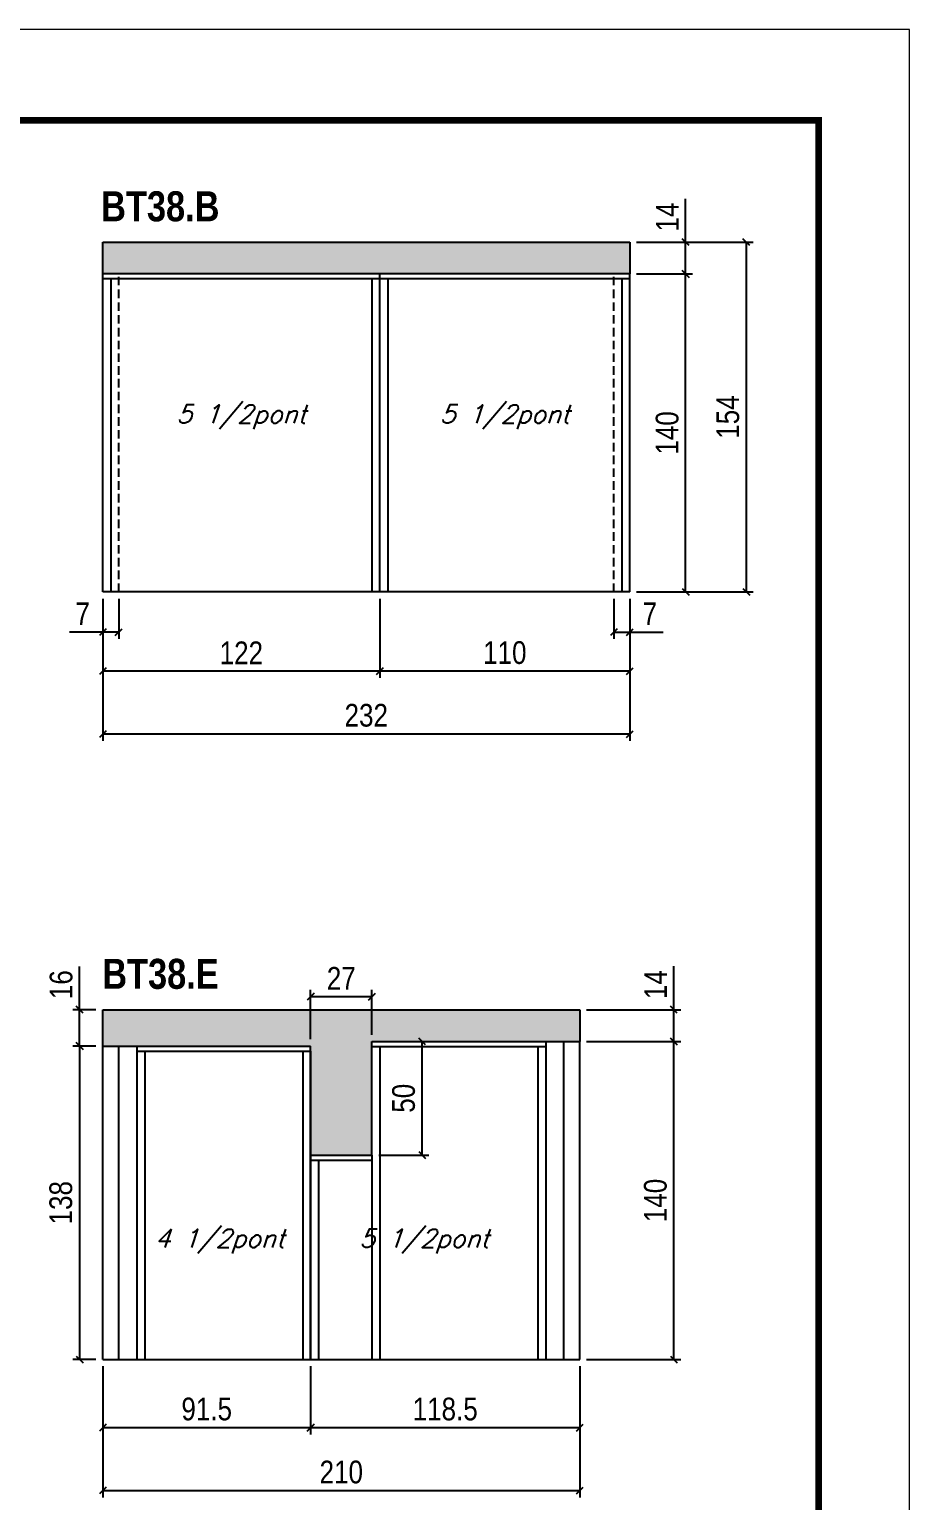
# Model space of a CAD drawing. Extents: x 3309 to 9590, y -2522 to 14608.
# Drawn here: x 9202 to 9590, y 5920 to 6568 of the extents above; entities that cross this region are included whole.
import ezdxf

# ---------------------------------------------------------------- set-up
doc = ezdxf.new("R2010")
doc.units = 0
doc.linetypes.add('DASHED', pattern=[0.75, 0.5, -0.25])
doc.linetypes.add('HIDDEN', pattern=[0.375, 0.25, -0.125])
for name, color, linetype in [('COTA', 241, 'Continuous'), ('NOMENCLATURA', 7, 'Continuous'), ('Painéis', 200, 'Continuous'), ('SARR_2.2x7', 40, 'Continuous'), ('SARR_3.5x7', 81, 'Continuous'), ('texto', 7, 'Continuous')]:
    doc.layers.add(name, color=color, linetype=linetype)
doc.layers.add('Folhas', color=255, linetype='Continuous', lineweight=9)
doc.layers.add('SARRAFO DE PRESSAO', color=251, linetype='DASHED', lineweight=9)
doc.styles.add('COTA TECNICA', font='techl___.ttf', dxfattribs={"height": 10})
doc.styles.add('Romans', font='romans.shx')
doc.styles.add('TECNICA', font='techb___.ttf', dxfattribs={"height": 10})
doc.dimstyles.new('PAINEL', dxfattribs={"dimtxt": 10, "dimasz": 3, "dimexe": 3, "dimexo": 3, "dimgap": 3, "dimtad": 1, "dimdec": 1, "dimzin": 12, "dimdsep": 46, "dimtxsty": 'COTA TECNICA', "dimblk1": 'OBLIQUE', "dimblk2": 'OBLIQUE', "dimsah": 1, "dimcen": 0.9, "dimclrd": 4, "dimclre": 4, "dimclrt": 240, "dimadec": 1, "dimazin": 3, "dimtfac": 1, "dimtdec": 1, "dimtmove": 0, "dimatfit": 3, "dimfxl": 1, "dimtolj": 1, "dimtzin": 12, "dimarcsym": 0})

# ---------------------------------------------------------------- blocks, each defined once
blk = doc.blocks.new('9999999999')
at = {"layer": 'Folhas'}
blk.add_lwpolyline([(98138.98, 34190.21), (99623.98, 34190.21), (99623.98, 35240.21), (98138.98, 35240.21)], close=True, dxfattribs=at)
at = {"layer": 'Folhas', "color": 30, "const_width": 3}
blk.add_lwpolyline([(98213.98, 34230.21), (99583.98, 34230.21), (99583.98, 35200.21), (98213.98, 35200.21)], close=True, dxfattribs=at)
blk = doc.blocks.new('_Oblique')
at = {"color": 0, "linetype": 'ByBlock', "lineweight": -2}
blk.add_line((-0.5, -0.5), (0.5, 0.5), dxfattribs=at)
blk = doc.blocks.new('*D1048')
at = {"layer": 'COTA', "color": 4, "linetype": 'ByBlock', "lineweight": -2, "transparency": 16777216}
for p, q in [((9356.67, 6317.17), (9356.67, 6282.29)), ((9466.67, 6317.17), (9466.67, 6282.29)), ((9466.67, 6285.29), (9356.67, 6285.29))]:
    blk.add_line(p, q, dxfattribs=at)
at = {"layer": 'Defpoints', "color": 0, "linetype": 'ByBlock', "transparency": 16777216}
for p in [(9356.67, 6320.17), (9466.67, 6320.17), (9356.67, 6285.29)]:
    blk.add_point(p, dxfattribs=at)
at = {"layer": 'COTA', "color": 4, "linetype": 'ByBlock', "lineweight": -2, "transparency": 16777216, "xscale": 3, "yscale": 3, "zscale": 3, "rotation": 180}
blk.add_blockref('_Oblique', (9356.67, 6285.29), dxfattribs=at)
at = {"layer": 'COTA', "color": 4, "linetype": 'ByBlock', "lineweight": -2, "transparency": 16777216, "xscale": 3, "yscale": 3, "zscale": 3}
blk.add_blockref('_Oblique', (9466.67, 6285.29), dxfattribs=at)
at = {"layer": 'COTA', "color": 240, "linetype": 'ByBlock', "transparency": 16777216, "insert": (9411.67, 6293.39), "char_height": 10, "attachment_point": 5, "style": 'COTA TECNICA'}
blk.add_mtext('\\A1;110', dxfattribs=at)
blk = doc.blocks.new('*D1049')
at = {"layer": 'COTA', "color": 4, "linetype": 'ByBlock', "lineweight": -2, "transparency": 16777216}
for p, q in [((9234.67, 6317.17), (9234.67, 6282.29)), ((9356.67, 6317.17), (9356.67, 6282.29)), ((9356.67, 6285.29), (9234.67, 6285.29))]:
    blk.add_line(p, q, dxfattribs=at)
at = {"layer": 'Defpoints', "color": 0, "linetype": 'ByBlock', "transparency": 16777216}
for p in [(9234.67, 6320.17), (9356.67, 6320.17), (9234.67, 6285.29)]:
    blk.add_point(p, dxfattribs=at)
at = {"layer": 'COTA', "color": 4, "linetype": 'ByBlock', "lineweight": -2, "transparency": 16777216, "xscale": 3, "yscale": 3, "zscale": 3, "rotation": 180}
blk.add_blockref('_Oblique', (9234.67, 6285.29), dxfattribs=at)
at = {"layer": 'COTA', "color": 4, "linetype": 'ByBlock', "lineweight": -2, "transparency": 16777216, "xscale": 3, "yscale": 3, "zscale": 3}
blk.add_blockref('_Oblique', (9356.67, 6285.29), dxfattribs=at)
at = {"layer": 'COTA', "color": 240, "linetype": 'ByBlock', "transparency": 16777216, "insert": (9295.67, 6293.35), "char_height": 10, "attachment_point": 5, "style": 'COTA TECNICA'}
blk.add_mtext('\\A1;122', dxfattribs=at)
blk = doc.blocks.new('*D1050')
at = {"layer": 'COTA', "color": 4, "linetype": 'ByBlock', "lineweight": -2, "transparency": 16777216}
for p, q in [((9234.67, 6317.17), (9234.67, 6254.58)), ((9466.67, 6317.17), (9466.67, 6254.58)), ((9466.67, 6257.58), (9234.67, 6257.58))]:
    blk.add_line(p, q, dxfattribs=at)
at = {"layer": 'Defpoints', "color": 0, "linetype": 'ByBlock', "transparency": 16777216}
for p in [(9234.67, 6320.17), (9466.67, 6320.17), (9234.67, 6257.58)]:
    blk.add_point(p, dxfattribs=at)
at = {"layer": 'COTA', "color": 4, "linetype": 'ByBlock', "lineweight": -2, "transparency": 16777216, "xscale": 3, "yscale": 3, "zscale": 3, "rotation": 180}
blk.add_blockref('_Oblique', (9234.67, 6257.58), dxfattribs=at)
at = {"layer": 'COTA', "color": 4, "linetype": 'ByBlock', "lineweight": -2, "transparency": 16777216, "xscale": 3, "yscale": 3, "zscale": 3}
blk.add_blockref('_Oblique', (9466.67, 6257.58), dxfattribs=at)
at = {"layer": 'COTA', "color": 240, "linetype": 'ByBlock', "transparency": 16777216, "insert": (9350.67, 6265.8), "char_height": 10, "attachment_point": 5, "style": 'COTA TECNICA'}
blk.add_mtext('\\A1;232', dxfattribs=at)
blk = doc.blocks.new('*D1051')
at = {"layer": 'COTA', "color": 4, "lineweight": -2, "transparency": 16777216}
for p, q in [((9469.67, 6460.17), (9494.28, 6460.17)), ((9491.28, 6320.17), (9491.28, 6460.17)), ((9469.67, 6320.17), (9494.28, 6320.17))]:
    blk.add_line(p, q, dxfattribs=at)
at = {"layer": 'Defpoints', "color": 0, "transparency": 16777216}
for p in [(9466.67, 6460.17), (9491.28, 6460.17), (9466.67, 6320.17)]:
    blk.add_point(p, dxfattribs=at)
at = {"layer": 'COTA', "color": 4, "lineweight": -2, "transparency": 16777216, "xscale": 3, "yscale": 3, "zscale": 3}
for p, rotation in [((9491.28, 6460.17), 90), ((9491.28, 6320.17), 270)]:
    blk.add_blockref('_Oblique', p, dxfattribs=dict(at, rotation=rotation))
at = {"layer": 'COTA', "color": 240, "transparency": 16777216, "insert": (9483.18, 6390.17), "char_height": 10, "attachment_point": 5, "rotation": 90, "style": 'COTA TECNICA'}
blk.add_mtext('\\A1;140', dxfattribs=at)
blk = doc.blocks.new('*D1052')
at = {"layer": 'COTA', "color": 4, "lineweight": -2, "transparency": 16777216}
for p, q in [((9234.67, 6317.17), (9234.67, 6299.47)), ((9241.67, 6317.17), (9241.67, 6299.47)), ((9234.67, 6302.47), (9219.94, 6302.47)), ((9241.67, 6302.47), (9234.67, 6302.47))]:
    blk.add_line(p, q, dxfattribs=at)
at = {"layer": 'Defpoints', "color": 0, "transparency": 16777216}
for p in [(9234.67, 6320.17), (9241.67, 6320.17), (9234.67, 6302.47)]:
    blk.add_point(p, dxfattribs=at)
at = {"layer": 'COTA', "color": 4, "lineweight": -2, "transparency": 16777216, "xscale": 3, "yscale": 3, "zscale": 3, "rotation": 180}
blk.add_blockref('_Oblique', (9234.67, 6302.47), dxfattribs=at)
at = {"layer": 'COTA', "color": 4, "lineweight": -2, "transparency": 16777216, "xscale": 3, "yscale": 3, "zscale": 3}
blk.add_blockref('_Oblique', (9241.67, 6302.47), dxfattribs=at)
at = {"layer": 'COTA', "color": 240, "transparency": 16777216, "insert": (9225.8, 6310.54), "char_height": 10, "attachment_point": 5, "style": 'COTA TECNICA'}
blk.add_mtext('\\A1;7', dxfattribs=at)
blk = doc.blocks.new('*D1053')
at = {"layer": 'COTA', "color": 4, "lineweight": -2, "transparency": 16777216}
for p, q in [((9459.67, 6317.17), (9459.67, 6299.47)), ((9466.67, 6317.17), (9466.67, 6299.47)), ((9459.67, 6302.47), (9466.67, 6302.47)), ((9466.67, 6302.47), (9481.4, 6302.47))]:
    blk.add_line(p, q, dxfattribs=at)
at = {"layer": 'Defpoints', "color": 0, "transparency": 16777216}
for p in [(9459.67, 6320.17), (9466.67, 6320.17), (9466.67, 6302.47)]:
    blk.add_point(p, dxfattribs=at)
at = {"layer": 'COTA', "color": 4, "lineweight": -2, "transparency": 16777216, "xscale": 3, "yscale": 3, "zscale": 3, "rotation": 180}
blk.add_blockref('_Oblique', (9459.67, 6302.47), dxfattribs=at)
at = {"layer": 'COTA', "color": 4, "lineweight": -2, "transparency": 16777216, "xscale": 3, "yscale": 3, "zscale": 3}
blk.add_blockref('_Oblique', (9466.67, 6302.47), dxfattribs=at)
at = {"layer": 'COTA', "color": 240, "transparency": 16777216, "insert": (9475.53, 6310.54), "char_height": 10, "attachment_point": 5, "style": 'COTA TECNICA'}
blk.add_mtext('\\A1;7', dxfattribs=at)
blk = doc.blocks.new('*D1054')
at = {"layer": 'COTA', "color": 4, "lineweight": -2, "transparency": 16777216}
for p, q in [((9491.28, 6474.17), (9491.28, 6493.29)), ((9469.67, 6474.17), (9494.28, 6474.17)), ((9491.28, 6460.17), (9491.28, 6474.17)), ((9469.67, 6460.17), (9494.28, 6460.17))]:
    blk.add_line(p, q, dxfattribs=at)
at = {"layer": 'Defpoints', "color": 0, "transparency": 16777216}
for p in [(9466.67, 6474.17), (9491.28, 6474.17), (9466.67, 6460.17)]:
    blk.add_point(p, dxfattribs=at)
at = {"layer": 'COTA', "color": 4, "lineweight": -2, "transparency": 16777216, "xscale": 3, "yscale": 3, "zscale": 3}
for p, rotation in [((9491.28, 6474.17), 90), ((9491.28, 6460.17), 270)]:
    blk.add_blockref('_Oblique', p, dxfattribs=dict(at, rotation=rotation))
at = {"layer": 'COTA', "color": 240, "transparency": 16777216, "insert": (9483.21, 6485.23), "char_height": 10, "attachment_point": 5, "rotation": 90, "style": 'COTA TECNICA'}
blk.add_mtext('\\A1;14', dxfattribs=at)
blk = doc.blocks.new('*D1055')
at = {"layer": 'COTA', "color": 4, "lineweight": -2, "transparency": 16777216}
for p, q in [((9469.67, 6474.17), (9521, 6474.17)), ((9518, 6320.17), (9518, 6474.17)), ((9469.67, 6320.17), (9521, 6320.17))]:
    blk.add_line(p, q, dxfattribs=at)
at = {"layer": 'Defpoints', "color": 0, "transparency": 16777216}
for p in [(9466.67, 6474.17), (9518, 6474.17), (9466.67, 6320.17)]:
    blk.add_point(p, dxfattribs=at)
at = {"layer": 'COTA', "color": 4, "lineweight": -2, "transparency": 16777216, "xscale": 3, "yscale": 3, "zscale": 3}
for p, rotation in [((9518, 6474.17), 90), ((9518, 6320.17), 270)]:
    blk.add_blockref('_Oblique', p, dxfattribs=dict(at, rotation=rotation))
at = {"layer": 'COTA', "color": 240, "transparency": 16777216, "insert": (9509.89, 6397.17), "char_height": 10, "attachment_point": 5, "rotation": 90, "style": 'COTA TECNICA'}
blk.add_mtext('\\A1;154', dxfattribs=at)
blk = doc.blocks.new('*D1056')
at = {"layer": 'COTA', "color": 4, "linetype": 'ByBlock', "lineweight": -2, "transparency": 16777216}
for p, q in [((9234.67, 5979.23), (9234.67, 5949.22)), ((9326.17, 5979.23), (9326.17, 5949.22)), ((9234.67, 5952.22), (9326.17, 5952.22))]:
    blk.add_line(p, q, dxfattribs=at)
at = {"layer": 'Defpoints', "color": 0, "linetype": 'ByBlock', "transparency": 16777216}
for p in [(9234.67, 5982.23), (9326.17, 5982.23), (9326.17, 5952.22)]:
    blk.add_point(p, dxfattribs=at)
at = {"layer": 'COTA', "color": 4, "linetype": 'ByBlock', "lineweight": -2, "transparency": 16777216, "xscale": 3, "yscale": 3, "zscale": 3, "rotation": 180}
blk.add_blockref('_Oblique', (9234.67, 5952.22), dxfattribs=at)
at = {"layer": 'COTA', "color": 4, "linetype": 'ByBlock', "lineweight": -2, "transparency": 16777216, "xscale": 3, "yscale": 3, "zscale": 3}
blk.add_blockref('_Oblique', (9326.17, 5952.22), dxfattribs=at)
at = {"layer": 'COTA', "color": 240, "linetype": 'ByBlock', "transparency": 16777216, "insert": (9280.42, 5960.36), "char_height": 10, "attachment_point": 5, "style": 'COTA TECNICA'}
blk.add_mtext('\\A1;91.5', dxfattribs=at)
blk = doc.blocks.new('*D1057')
at = {"layer": 'COTA', "color": 4, "linetype": 'ByBlock', "lineweight": -2, "transparency": 16777216}
for p, q in [((9326.17, 5979.23), (9326.17, 5949.22)), ((9444.67, 5979.23), (9444.67, 5949.22)), ((9326.17, 5952.22), (9444.67, 5952.22))]:
    blk.add_line(p, q, dxfattribs=at)
at = {"layer": 'Defpoints', "color": 0, "linetype": 'ByBlock', "transparency": 16777216}
for p in [(9326.17, 5982.23), (9444.67, 5982.23), (9444.67, 5952.22)]:
    blk.add_point(p, dxfattribs=at)
at = {"layer": 'COTA', "color": 4, "linetype": 'ByBlock', "lineweight": -2, "transparency": 16777216, "xscale": 3, "yscale": 3, "zscale": 3, "rotation": 180}
blk.add_blockref('_Oblique', (9326.17, 5952.22), dxfattribs=at)
at = {"layer": 'COTA', "color": 4, "linetype": 'ByBlock', "lineweight": -2, "transparency": 16777216, "xscale": 3, "yscale": 3, "zscale": 3}
blk.add_blockref('_Oblique', (9444.67, 5952.22), dxfattribs=at)
at = {"layer": 'COTA', "color": 240, "linetype": 'ByBlock', "transparency": 16777216, "insert": (9385.42, 5960.35), "char_height": 10, "attachment_point": 5, "style": 'COTA TECNICA'}
blk.add_mtext('\\A1;118.5', dxfattribs=at)
blk = doc.blocks.new('*D1058')
at = {"layer": 'COTA', "color": 4, "linetype": 'ByBlock', "lineweight": -2, "transparency": 16777216}
for p, q in [((9234.67, 5979.23), (9234.67, 5921.51)), ((9444.67, 5979.23), (9444.67, 5921.51)), ((9234.67, 5924.51), (9444.67, 5924.51))]:
    blk.add_line(p, q, dxfattribs=at)
at = {"layer": 'Defpoints', "color": 0, "linetype": 'ByBlock', "transparency": 16777216}
for p in [(9234.67, 5982.23), (9444.67, 5982.23), (9444.67, 5924.51)]:
    blk.add_point(p, dxfattribs=at)
at = {"layer": 'COTA', "color": 4, "linetype": 'ByBlock', "lineweight": -2, "transparency": 16777216, "xscale": 3, "yscale": 3, "zscale": 3, "rotation": 180}
blk.add_blockref('_Oblique', (9234.67, 5924.51), dxfattribs=at)
at = {"layer": 'COTA', "color": 4, "linetype": 'ByBlock', "lineweight": -2, "transparency": 16777216, "xscale": 3, "yscale": 3, "zscale": 3}
blk.add_blockref('_Oblique', (9444.67, 5924.51), dxfattribs=at)
at = {"layer": 'COTA', "color": 240, "linetype": 'ByBlock', "transparency": 16777216, "insert": (9339.67, 5932.61), "char_height": 10, "attachment_point": 5, "style": 'COTA TECNICA'}
blk.add_mtext('\\A1;210', dxfattribs=at)
blk = doc.blocks.new('*D1059')
at = {"layer": 'COTA', "color": 4, "lineweight": -2, "transparency": 16777216}
for p, q in [((9447.67, 6122.23), (9489.09, 6122.23)), ((9486.09, 5982.23), (9486.09, 6122.23)), ((9447.67, 5982.23), (9489.09, 5982.23))]:
    blk.add_line(p, q, dxfattribs=at)
at = {"layer": 'Defpoints', "color": 0, "transparency": 16777216}
for p in [(9444.67, 6122.23), (9486.09, 6122.23), (9444.67, 5982.23)]:
    blk.add_point(p, dxfattribs=at)
at = {"layer": 'COTA', "color": 4, "lineweight": -2, "transparency": 16777216, "xscale": 3, "yscale": 3, "zscale": 3}
for p, rotation in [((9486.09, 6122.23), 90), ((9486.09, 5982.23), 270)]:
    blk.add_blockref('_Oblique', p, dxfattribs=dict(at, rotation=rotation))
at = {"layer": 'COTA', "color": 240, "transparency": 16777216, "insert": (9477.99, 6052.23), "char_height": 10, "attachment_point": 5, "rotation": 90, "style": 'COTA TECNICA'}
blk.add_mtext('\\A1;140', dxfattribs=at)
blk = doc.blocks.new('*D1060')
at = {"layer": 'COTA', "color": 4, "lineweight": -2, "transparency": 16777216}
for p, q in [((9231.67, 6120.23), (9221.47, 6120.23)), ((9224.47, 6120.23), (9224.47, 5982.23)), ((9231.67, 5982.23), (9221.47, 5982.23))]:
    blk.add_line(p, q, dxfattribs=at)
at = {"layer": 'Defpoints', "color": 0, "transparency": 16777216}
for p in [(9234.67, 6120.23), (9224.47, 5982.23), (9234.67, 5982.23)]:
    blk.add_point(p, dxfattribs=at)
at = {"layer": 'COTA', "color": 4, "lineweight": -2, "transparency": 16777216, "xscale": 3, "yscale": 3, "zscale": 3}
for p, rotation in [((9224.47, 6120.23), 90), ((9224.47, 5982.23), 270)]:
    blk.add_blockref('_Oblique', p, dxfattribs=dict(at, rotation=rotation))
at = {"layer": 'COTA', "color": 240, "transparency": 16777216, "insert": (9216.23, 6051.23), "char_height": 10, "attachment_point": 5, "rotation": 90, "style": 'COTA TECNICA'}
blk.add_mtext('\\A1;138', dxfattribs=at)
blk = doc.blocks.new('*D1061')
at = {"layer": 'COTA', "color": 4, "lineweight": -2, "transparency": 16777216}
for p, q in [((9224.47, 6136.23), (9224.47, 6155.25)), ((9231.67, 6136.23), (9221.47, 6136.23)), ((9224.47, 6120.23), (9224.47, 6136.23)), ((9231.67, 6120.23), (9221.47, 6120.23))]:
    blk.add_line(p, q, dxfattribs=at)
at = {"layer": 'Defpoints', "color": 0, "transparency": 16777216}
for p in [(9224.47, 6136.23), (9234.67, 6136.23), (9234.67, 6120.23)]:
    blk.add_point(p, dxfattribs=at)
at = {"layer": 'COTA', "color": 4, "lineweight": -2, "transparency": 16777216, "xscale": 3, "yscale": 3, "zscale": 3}
for p, rotation in [((9224.47, 6136.23), 90), ((9224.47, 6120.23), 270)]:
    blk.add_blockref('_Oblique', p, dxfattribs=dict(at, rotation=rotation))
at = {"layer": 'COTA', "color": 240, "transparency": 16777216, "insert": (9216.36, 6147.24), "char_height": 10, "attachment_point": 5, "rotation": 90, "style": 'COTA TECNICA'}
blk.add_mtext('\\A1;16', dxfattribs=at)
blk = doc.blocks.new('*D1062')
at = {"layer": 'COTA', "color": 4, "lineweight": -2, "transparency": 16777216}
for p, q in [((9486.09, 6136.23), (9486.09, 6155.35)), ((9447.67, 6136.23), (9489.09, 6136.23)), ((9486.09, 6122.23), (9486.09, 6136.23)), ((9447.67, 6122.23), (9489.09, 6122.23))]:
    blk.add_line(p, q, dxfattribs=at)
at = {"layer": 'Defpoints', "color": 0, "transparency": 16777216}
for p in [(9444.67, 6136.23), (9486.09, 6136.23), (9444.67, 6122.23)]:
    blk.add_point(p, dxfattribs=at)
at = {"layer": 'COTA', "color": 4, "lineweight": -2, "transparency": 16777216, "xscale": 3, "yscale": 3, "zscale": 3}
for p, rotation in [((9486.09, 6136.23), 90), ((9486.09, 6122.23), 270)]:
    blk.add_blockref('_Oblique', p, dxfattribs=dict(at, rotation=rotation))
at = {"layer": 'COTA', "color": 240, "transparency": 16777216, "insert": (9478.02, 6147.29), "char_height": 10, "attachment_point": 5, "rotation": 90, "style": 'COTA TECNICA'}
blk.add_mtext('\\A1;14', dxfattribs=at)
blk = doc.blocks.new('*D1063')
at = {"layer": 'COTA', "color": 4, "lineweight": -2, "transparency": 16777216}
for p, q in [((9356.17, 6122.23), (9378.25, 6122.23)), ((9375.25, 6072.23), (9375.25, 6122.23)), ((9356.17, 6072.23), (9378.25, 6072.23))]:
    blk.add_line(p, q, dxfattribs=at)
at = {"layer": 'Defpoints', "color": 0, "transparency": 16777216}
for p in [(9353.17, 6122.23), (9375.25, 6122.23), (9353.17, 6072.23)]:
    blk.add_point(p, dxfattribs=at)
at = {"layer": 'COTA', "color": 4, "lineweight": -2, "transparency": 16777216, "xscale": 3, "yscale": 3, "zscale": 3}
for p, rotation in [((9375.25, 6122.23), 90), ((9375.25, 6072.23), 270)]:
    blk.add_blockref('_Oblique', p, dxfattribs=dict(at, rotation=rotation))
at = {"layer": 'COTA', "color": 240, "transparency": 16777216, "insert": (9367.14, 6097.23), "char_height": 10, "attachment_point": 5, "rotation": 90, "style": 'COTA TECNICA'}
blk.add_mtext('\\A1;50', dxfattribs=at)
blk = doc.blocks.new('*D1064')
at = {"layer": 'COTA', "color": 4, "lineweight": -2, "transparency": 16777216}
for p, q in [((9326.17, 6123.23), (9326.17, 6144.97)), ((9326.17, 6141.97), (9353.17, 6141.97)), ((9353.17, 6125.23), (9353.17, 6144.97))]:
    blk.add_line(p, q, dxfattribs=at)
at = {"layer": 'Defpoints', "color": 0, "transparency": 16777216}
for p in [(9353.17, 6141.97), (9353.17, 6122.23), (9326.17, 6120.23)]:
    blk.add_point(p, dxfattribs=at)
at = {"layer": 'COTA', "color": 4, "lineweight": -2, "transparency": 16777216, "xscale": 3, "yscale": 3, "zscale": 3, "rotation": 180}
blk.add_blockref('_Oblique', (9326.17, 6141.97), dxfattribs=at)
at = {"layer": 'COTA', "color": 4, "lineweight": -2, "transparency": 16777216, "xscale": 3, "yscale": 3, "zscale": 3}
blk.add_blockref('_Oblique', (9353.17, 6141.97), dxfattribs=at)
at = {"layer": 'COTA', "color": 240, "transparency": 16777216, "insert": (9339.67, 6150.04), "char_height": 10, "attachment_point": 5, "style": 'COTA TECNICA'}
blk.add_mtext('\\A1;27', dxfattribs=at)

msp = doc.modelspace()

# ---------------------------------------------------------------- hatches: boundary and pattern name
at = {"layer": 'COTA'}
h = msp.add_hatch(dxfattribs=at)
h.set_pattern_fill('AR-CONC', color=256, scale=0.03)
h.set_pattern_definition([(50, (335.999, 2), (5.46554, -0.4781726), [0.5715, -6.2865]), (355, (335.999, 2), (-1.0573026, 5.7317054), [0.4572, -5.0292175]), (100.451445, (336.4545, 1.96), (4.4082374, 5.2535326), [0.4857003, -5.3427073]), (46.1842, (335.999, 3.524), (8.1323712, -1.26127), [0.85725, -9.42975]), (96.63556, (336.677, 3.419), (7.122124, 7.422784), [0.728551, -8.014068]), (351.18415, (335.999, 3.524), (7.122124, 7.422784), [0.685799, -7.543792]), (21, (336.761, 3.143), (4.5484317, -3.067956), [0.5715, -6.2865]), (326, (336.761, 3.143), (1.8540609, 5.525639), [0.4572, -5.0292]), (71.451445, (337.14, 2.8873), (6.4024926, 2.457683), [0.4857003, -5.342698]), (37.5, (335.999, 2), (0.0926581, 2.53665117), [0, -4.96824, 0, -5.1054, 0, -5.04825]), (7.5, (335.999, 2), (2.0045899, 3.00541724), [0, -2.91084, 0, -4.85394, 0, -1.92405]), (327.5, (334.2998, 2), (4.06771786, -0.17186232), [0, -1.905, 0, -5.9436, 0, -7.8867]), (317.5, (333.5378, 2), (4.4438754, 0.7627947), [0, -2.4765, 0, -3.94716, 0, -5.6007])])
h.paths.add_polyline_path([(9234.67, 6474.17), (9234.67, 6460.17), (9466.67, 6460.17), (9466.67, 6474.17)])
h = msp.add_hatch(dxfattribs=at)
h.set_pattern_fill('AR-CONC', color=256, scale=0.03)
h.set_pattern_definition([(50, (1582.0265, -59.4024), (5.46554, -0.4781726), [0.5715, -6.2865]), (355, (1582.0265, -59.4024), (-1.0573026, 5.7317054), [0.4572, -5.0292175]), (100.451445, (1582.482, -59.4423), (4.4082374, 5.2535326), [0.4857003, -5.3427073]), (46.1842, (1582.0265, -57.8784), (8.132371, -1.26127), [0.85725, -9.42975]), (96.63556, (1582.704, -57.9836), (7.122124, 7.422784), [0.728551, -8.014068]), (351.18415, (1582.0265, -57.8784), (7.122124, 7.422784), [0.685799, -7.543792]), (21, (1582.7885, -58.2594), (4.5484317, -3.067956), [0.5715, -6.2865]), (326, (1582.7885, -58.2594), (1.854061, 5.525639), [0.4572, -5.0292]), (71.451445, (1583.1676, -58.515), (6.4024926, 2.457683), [0.4857003, -5.342698]), (37.5, (1582.0265, -59.4024), (0.0926581, 2.53665117), [0, -4.96824, 0, -5.1054, 0, -5.04825]), (7.5, (1582.0265, -59.4024), (2.0045899, 3.00541724), [0, -2.91084, 0, -4.85394, 0, -1.92405]), (327.5, (1580.3273, -59.4024), (4.06771786, -0.1718623), [0, -1.905, 0, -5.9436, 0, -7.8867]), (317.5, (1579.5653, -59.4024), (4.4438754, 0.7627947), [0, -2.4765, 0, -3.94716, 0, -5.6007])])
h.paths.add_polyline_path([(9326.17, 6072.23), (9353.17, 6072.23), (9353.17, 6122.23), (9444.67, 6122.23), (9444.67, 6136.23), (9234.67, 6136.23), (9234.67, 6120.23), (9326.17, 6120.23)])

# ---------------------------------------------------------------- linework, layer by layer
for p, q in [((9234.67, 6460.17), (9234.67, 6474.17)), ((9234.67, 6474.17), (9466.67, 6474.17)), ((9466.67, 6474.17), (9466.67, 6460.17)), ((9234.67, 6120.23), (9234.67, 6136.23)), ((9234.67, 6136.23), (9444.67, 6136.23)), ((9444.67, 6136.23), (9444.67, 6122.23)), ((9353.17, 6072.23), (9353.17, 5982.23))]:
    msp.add_line(p, q, dxfattribs=at)
at = {"layer": 'Painéis', "linetype": 'ByBlock'}
for p, q in [((9466.67, 6460.17), (9234.67, 6460.17)), ((9234.67, 6320.17), (9234.67, 6460.17)), ((9356.67, 6320.17), (9356.67, 6460.17)), ((9466.67, 6320.17), (9466.67, 6460.17)), ((9466.67, 6320.17), (9234.67, 6320.17)), ((9353.17, 6122.23), (9444.67, 6122.23)), ((9353.17, 6072.23), (9353.17, 6122.23)), ((9444.67, 5982.23), (9444.67, 6122.23)), ((9234.67, 6120.23), (9326.17, 6120.23)), ((9234.67, 5982.23), (9234.67, 6120.23)), ((9326.17, 5982.23), (9326.17, 6120.23)), ((9326.17, 6072.23), (9353.17, 6072.23)), ((9234.67, 5982.23), (9444.67, 5982.23))]:
    msp.add_line(p, q, dxfattribs=at)
at = {"layer": 'SARR_2.2x7', "linetype": 'Continuous'}
for p, q in [((9356.67, 6457.97), (9234.67, 6457.97)), ((9466.67, 6457.97), (9356.67, 6457.97)), ((9437.67, 5982.23), (9437.67, 6122.23)), ((9241.67, 5982.23), (9241.67, 6120.23)), ((9249.67, 6118.03), (9326.17, 6118.03)), ((9353.17, 6120.03), (9429.67, 6120.03)), ((9326.17, 6070.03), (9353.17, 6070.03))]:
    msp.add_line(p, q, dxfattribs=at)
at = {"layer": 'SARR_2.2x7', "linetype": 'HIDDEN', "ltscale": 15}
for p, q in [((9241.67, 6320.17), (9241.67, 6460.17)), ((9459.67, 6320.17), (9459.67, 6460.17))]:
    msp.add_line(p, q, dxfattribs=at)
at = {"layer": 'SARR_3.5x7'}
for p, q in [((9238.17, 6457.97), (9238.17, 6320.17)), ((9353.17, 6457.97), (9353.17, 6320.17)), ((9360.17, 6457.97), (9360.17, 6320.17)), ((9463.17, 6457.97), (9463.17, 6320.17)), ((9429.67, 6122.23), (9429.67, 5982.23)), ((9249.67, 6120.23), (9249.67, 5982.23)), ((9253.17, 6118.03), (9253.17, 5982.23)), ((9322.67, 6118.03), (9322.67, 5982.23)), ((9326.17, 6118.03), (9326.17, 5982.23)), ((9356.67, 6120.03), (9356.67, 5982.23)), ((9426.17, 6120.03), (9426.17, 5982.23)), ((9329.67, 6070.03), (9329.67, 5982.23))]:
    msp.add_line(p, q, dxfattribs=at)

# ---------------------------------------------------------------- block references
at = {"layer": 'SARRAFO DE PRESSAO', "color": 6, "linetype": 'ByBlock'}
msp.add_blockref('9999999999', (-90034.11, -28672.37), dxfattribs=at)

# ---------------------------------------------------------------- texts
at = {"layer": 'NOMENCLATURA', "style": 'TECNICA'}
for s, p in [('BT38.B', (9233.95, 6483.36)), ('BT38.E', (9234.44, 6145.42))]:
    msp.add_text(s, height=13.2, dxfattribs=at).set_placement(p)
at = {"layer": 'texto', "color": 2, "char_height": 8, "attachment_point": 5, "style": 'Romans'}
for s, insert in [('{\\Q19;\\C256;5 1/2pont}', (9295.67, 6397.17)), ('{\\Q19;\\C256;5 1/2pont}', (9411.67, 6397.17)), ('{\\Q19;\\C256;4 1/2pont}', (9286.17, 6034.26)), ('{\\Q19;\\C256;5 1/2pont}', (9376.17, 6034.26))]:
    msp.add_mtext(s, dxfattribs=dict(at, insert=insert))

# ---------------------------------------------------------------- dimensions: what is measured, and where the dimension line sits
at = {"layer": 'COTA'}
for base, p1, p2, picture, middle in [((9491.28, 6474.17), (9466.67, 6460.17), (9466.67, 6474.17), '*D1054', (9483.21, 6485.23)), ((9518, 6474.17), (9466.67, 6320.17), (9466.67, 6474.17), '*D1055', (9509.89, 6397.17)), ((9491.28, 6460.17), (9466.67, 6320.17), (9466.67, 6460.17), '*D1051', (9483.18, 6390.17)), ((9224.47, 6136.23), (9234.67, 6120.23), (9234.67, 6136.23), '*D1061', (9216.36, 6147.24)), ((9486.09, 6136.23), (9444.67, 6122.23), (9444.67, 6136.23), '*D1062', (9478.02, 6147.29)), ((9224.47, 5982.23), (9234.67, 6120.23), (9234.67, 5982.23), '*D1060', (9216.23, 6051.23)), ((9375.25, 6122.23), (9353.17, 6072.23), (9353.17, 6122.23), '*D1063', (9367.14, 6097.23)), ((9486.09, 6122.23), (9444.67, 5982.23), (9444.67, 6122.23), '*D1059', (9477.99, 6052.23))]:
    dim = msp.add_linear_dim(base=base, p1=p1, p2=p2, angle=90, dimstyle='PAINEL', dxfattribs=at)
    dim.commit()
    dim.dimension.update_dxf_attribs({"geometry": picture, "text_midpoint": middle})
for base, p1, p2, picture, middle in [((9234.67, 6302.47), (9241.67, 6320.17), (9234.67, 6320.17), '*D1052', (9225.8, 6310.54)), ((9466.67, 6302.47), (9459.67, 6320.17), (9466.67, 6320.17), '*D1053', (9475.53, 6310.54)), ((9353.17, 6141.97), (9326.17, 6120.23), (9353.17, 6122.23), '*D1064', (9339.67, 6150.04))]:
    dim = msp.add_linear_dim(base=base, p1=p1, p2=p2, dimstyle='PAINEL', dxfattribs=at)
    dim.commit()
    dim.dimension.update_dxf_attribs({"geometry": picture, "text_midpoint": middle})
at = {"layer": 'COTA', "linetype": 'ByBlock'}
dim = msp.add_linear_dim(base=(9234.67, 6285.29), p1=(9356.67, 6320.17), p2=(9234.67, 6320.17), angle=180, dimstyle='PAINEL', override={"dimtmove": 1}, dxfattribs=at)
dim.commit()
dim.dimension.update_dxf_attribs({"geometry": '*D1049', "text_midpoint": (9295.67, 6293.35)})
for base, p2, picture, middle in [((9234.67, 6257.58), (9234.67, 6320.17), '*D1050', (9350.67, 6265.8)), ((9356.67, 6285.29), (9356.67, 6320.17), '*D1048', (9411.67, 6293.39))]:
    dim = msp.add_linear_dim(base=base, p1=(9466.67, 6320.17), p2=p2, angle=180, dimstyle='PAINEL', dxfattribs=at)
    dim.commit()
    dim.dimension.update_dxf_attribs({"geometry": picture, "text_midpoint": middle})
for base, p2, picture, middle in [((9326.17, 5952.22), (9326.17, 5982.23), '*D1056', (9280.42, 5960.36)), ((9444.67, 5924.51), (9444.67, 5982.23), '*D1058', (9339.67, 5932.61))]:
    dim = msp.add_linear_dim(base=base, p1=(9234.67, 5982.23), p2=p2, dimstyle='PAINEL', dxfattribs=at)
    dim.commit()
    dim.dimension.update_dxf_attribs({"geometry": picture, "text_midpoint": middle})
dim = msp.add_linear_dim(base=(9444.67, 5952.22), p1=(9326.17, 5982.23), p2=(9444.67, 5982.23), dimstyle='PAINEL', override={"dimtmove": 1}, dxfattribs=at)
dim.commit()
dim.dimension.update_dxf_attribs({"geometry": '*D1057', "text_midpoint": (9385.42, 5960.35)})

doc.saveas('drawing.dxf')
